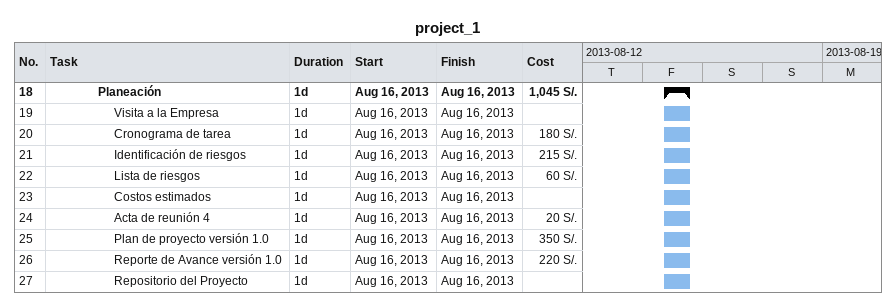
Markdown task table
project_1

| ID | Level | Task | Duration | Start | Finish | Cost (S/.) |
|---|---|---|---|---|---|---|
| 18 | 4 | **Planeación** | 1d | 2013-08-16 | 2013-08-16 | 1045 |
| 19 | 5 | Visita a la Empresa | 1d | 2013-08-16 | 2013-08-16 |  |
| 20 | 5 | Cronograma de tarea | 1d | 2013-08-16 | 2013-08-16 | 180 |
| 21 | 5 | Identificación de riesgos | 1d | 2013-08-16 | 2013-08-16 | 215 |
| 22 | 5 | Lista de riesgos | 1d | 2013-08-16 | 2013-08-16 | 60 |
| 23 | 5 | Costos estimados | 1d | 2013-08-16 | 2013-08-16 |  |
| 24 | 5 | Acta de reunión 4 | 1d | 2013-08-16 | 2013-08-16 | 20 |
| 25 | 5 | Plan de proyecto versión 1.0 | 1d | 2013-08-16 | 2013-08-16 | 350 |
| 26 | 5 | Reporte de Avance versión 1.0 | 1d | 2013-08-16 | 2013-08-16 | 220 |
| 27 | 5 | Repositorio del Proyecto | 1d | 2013-08-16 | 2013-08-16 |  |
